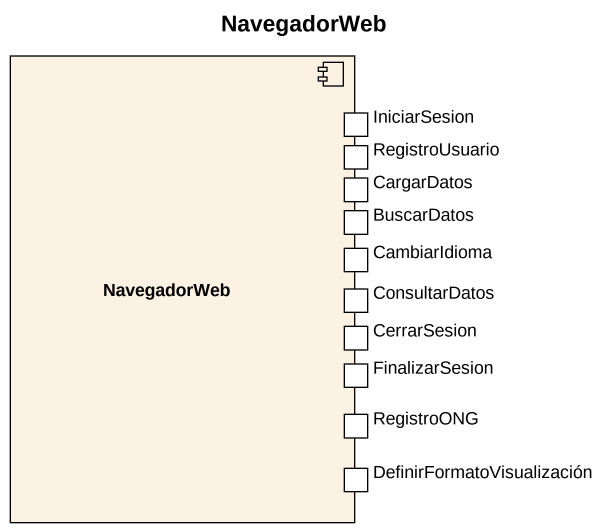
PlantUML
@startuml
title NavegadorWeb
component NavegadorWeb {
  port IniciarSesion
  port RegistroUsuario
  port BuscarDatos
  port CargarDatos
  port CambiarIdioma
  port ConsultarDatos
  port FinalizarSesion
  port CerrarSesion
  port RegistroONG
  port DefinirFormatoVisualización
}
@enduml
